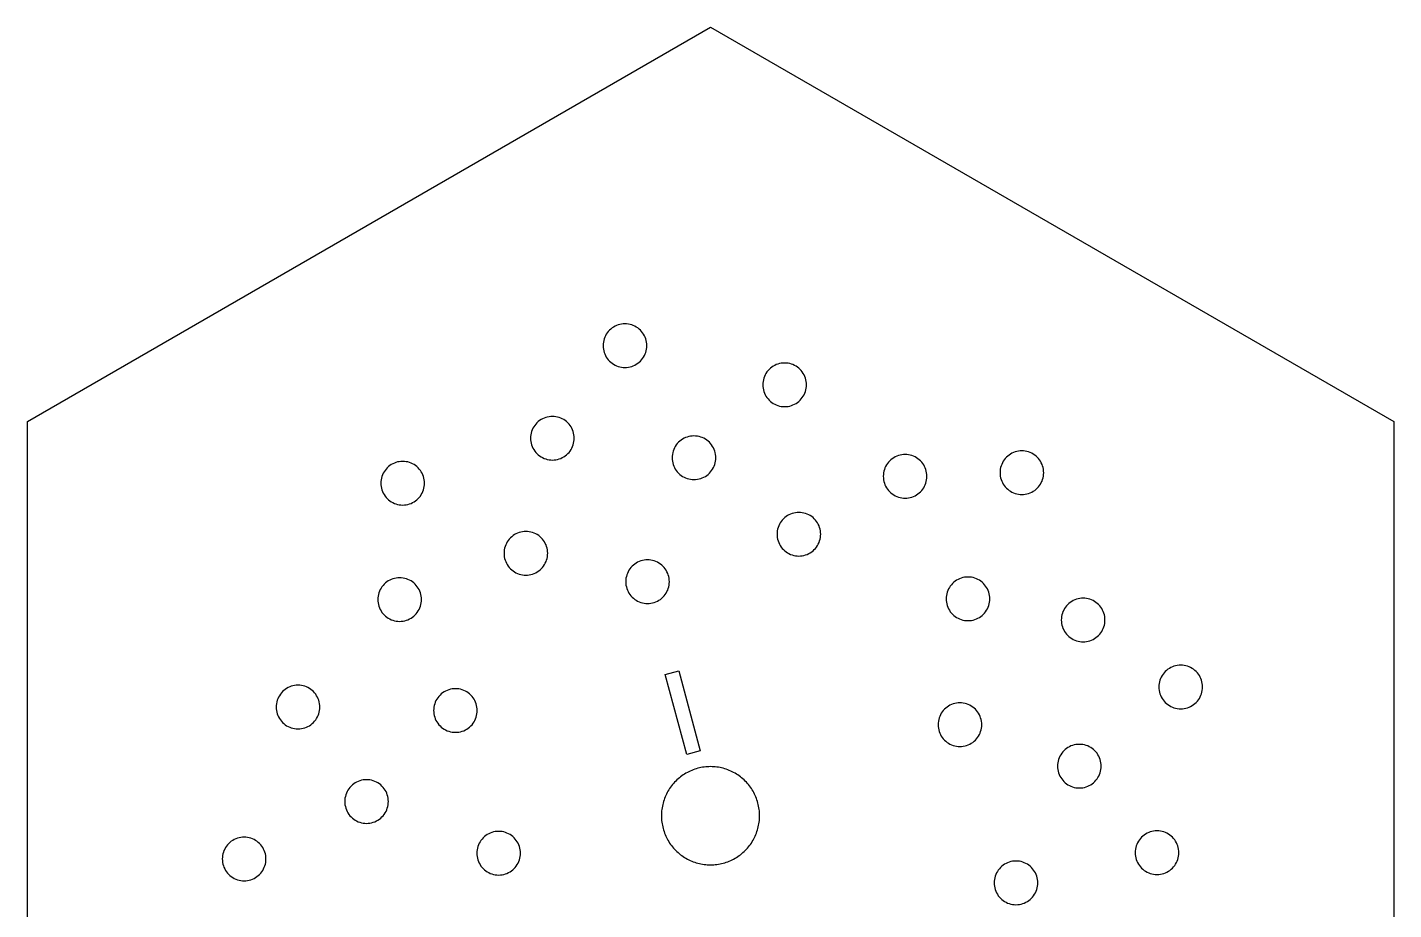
# Model space of a CAD drawing. Header units: millimetres. Extents: x 0 to 476, y 7 to 280.
# Drawn here: x 332.4 to 420.1, y 223.4 to 280 of the extents above; entities that cross this region are included whole.
import ezdxf

# ---------------------------------------------------------------- set-up
doc = ezdxf.new("R2010")
doc.units = ezdxf.units.MM
doc.layers.add('CUT', color=1, linetype='Continuous')
doc.layers.add('ENGRAVE', color=7, linetype='Continuous')

msp = doc.modelspace()

# ---------------------------------------------------------------- linework, layer by layer
at = {"layer": 'CUT'}
for points in [[(420.056, 204.1), (376.235, 178.8), (332.415, 204.1), (332.415, 254.7), (376.235, 280), (420.056, 254.7), (420.056, 204.1)], [(372.078, 259.138), (372.108, 259.244), (372.13, 259.352), (372.142, 259.461), (372.147, 259.571), (372.142, 259.68), (372.13, 259.79), (372.108, 259.897), (372.078, 260.003), (372.04, 260.106), (371.994, 260.206), (371.94, 260.302), (371.879, 260.393), (371.811, 260.48), (371.737, 260.561), (371.656, 260.635), (371.57, 260.703), (371.478, 260.764), (371.382, 260.818), (371.283, 260.864), (371.179, 260.902), (371.074, 260.932), (370.966, 260.953), (370.857, 260.966), (370.747, 260.971), (370.637, 260.966), (370.528, 260.953), (370.42, 260.932), (370.314, 260.902), (370.211, 260.864), (370.111, 260.818), (370.015, 260.764), (369.924, 260.703), (369.838, 260.635), (369.757, 260.561), (369.682, 260.48), (369.614, 260.393), (369.553, 260.302), (369.499, 260.206), (369.453, 260.106), (369.415, 260.003), (369.385, 259.897), (369.364, 259.79), (369.351, 259.68), (369.347, 259.571), (369.351, 259.461), (369.364, 259.352), (369.385, 259.244), (369.415, 259.138), (369.453, 259.035), (369.499, 258.935), (369.553, 258.839), (369.614, 258.748), (369.682, 258.661), (369.757, 258.581), (369.838, 258.506), (369.924, 258.438), (370.015, 258.377), (370.111, 258.323), (370.211, 258.277), (370.314, 258.239), (370.42, 258.209), (370.528, 258.188), (370.637, 258.175), (370.747, 258.171), (370.857, 258.175), (370.966, 258.188), (371.074, 258.209), (371.179, 258.239), (371.283, 258.277), (371.382, 258.323), (371.478, 258.377), (371.57, 258.438), (371.656, 258.506), (371.737, 258.581), (371.811, 258.661), (371.879, 258.748), (371.94, 258.839), (371.994, 258.935), (372.04, 259.035), (372.078, 259.138)], [(382.282, 256.521), (382.32, 256.624), (382.35, 256.729), (382.371, 256.837), (382.384, 256.946), (382.388, 257.056), (382.384, 257.166), (382.371, 257.275), (382.35, 257.383), (382.32, 257.489), (382.282, 257.592), (382.236, 257.692), (382.182, 257.788), (382.121, 257.879), (382.053, 257.966), (381.978, 258.046), (381.898, 258.121), (381.811, 258.189), (381.72, 258.25), (381.624, 258.304), (381.524, 258.35), (381.421, 258.388), (381.315, 258.418), (381.207, 258.439), (381.098, 258.452), (380.988, 258.456), (380.879, 258.452), (380.769, 258.439), (380.662, 258.418), (380.556, 258.388), (380.453, 258.35), (380.353, 258.304), (380.257, 258.25), (380.166, 258.189), (380.079, 258.121), (379.998, 258.046), (379.924, 257.966), (379.856, 257.879), (379.795, 257.788), (379.741, 257.692), (379.695, 257.592), (379.657, 257.489), (379.627, 257.383), (379.606, 257.275), (379.593, 257.166), (379.588, 257.056), (379.593, 256.946), (379.606, 256.837), (379.627, 256.729), (379.657, 256.624), (379.695, 256.521), (379.741, 256.421), (379.795, 256.325), (379.856, 256.233), (379.924, 256.147), (379.998, 256.066), (380.079, 255.992), (380.166, 255.924), (380.257, 255.863), (380.353, 255.809), (380.453, 255.763), (380.556, 255.725), (380.662, 255.695), (380.769, 255.674), (380.879, 255.661), (380.988, 255.656), (381.098, 255.661), (381.207, 255.674), (381.315, 255.695), (381.421, 255.725), (381.524, 255.763), (381.624, 255.809), (381.72, 255.863), (381.811, 255.924), (381.898, 255.992), (381.978, 256.066), (382.053, 256.147), (382.121, 256.233), (382.182, 256.325), (382.236, 256.421), (382.282, 256.521)], [(367.389, 253.093), (367.427, 253.196), (367.457, 253.302), (367.478, 253.41), (367.491, 253.519), (367.496, 253.629), (367.491, 253.739), (367.478, 253.848), (367.457, 253.956), (367.427, 254.061), (367.389, 254.165), (367.343, 254.264), (367.289, 254.36), (367.228, 254.452), (367.16, 254.538), (367.086, 254.619), (367.005, 254.693), (366.918, 254.761), (366.827, 254.822), (366.731, 254.876), (366.631, 254.922), (366.528, 254.96), (366.422, 254.99), (366.315, 255.012), (366.205, 255.024), (366.096, 255.029), (365.986, 255.024), (365.877, 255.012), (365.769, 254.99), (365.663, 254.96), (365.56, 254.922), (365.46, 254.876), (365.364, 254.822), (365.273, 254.761), (365.186, 254.693), (365.106, 254.619), (365.031, 254.538), (364.963, 254.452), (364.902, 254.36), (364.848, 254.264), (364.802, 254.165), (364.764, 254.061), (364.734, 253.956), (364.713, 253.848), (364.7, 253.739), (364.696, 253.629), (364.7, 253.519), (364.713, 253.41), (364.734, 253.302), (364.764, 253.196), (364.802, 253.093), (364.848, 252.993), (364.902, 252.897), (364.963, 252.806), (365.031, 252.72), (365.106, 252.639), (365.186, 252.564), (365.273, 252.496), (365.364, 252.435), (365.46, 252.381), (365.56, 252.335), (365.663, 252.297), (365.769, 252.267), (365.877, 252.246), (365.986, 252.233), (366.096, 252.229), (366.205, 252.233), (366.315, 252.246), (366.422, 252.267), (366.528, 252.297), (366.631, 252.335), (366.731, 252.381), (366.827, 252.435), (366.918, 252.496), (367.005, 252.564), (367.086, 252.639), (367.16, 252.72), (367.228, 252.806), (367.289, 252.897), (367.343, 252.993), (367.389, 253.093)], [(376.466, 251.839), (376.505, 251.943), (376.534, 252.048), (376.556, 252.156), (376.569, 252.265), (376.573, 252.375), (376.569, 252.485), (376.556, 252.594), (376.534, 252.702), (376.505, 252.808), (376.466, 252.911), (376.42, 253.011), (376.367, 253.107), (376.306, 253.198), (376.238, 253.284), (376.163, 253.365), (376.082, 253.44), (375.996, 253.508), (375.905, 253.569), (375.809, 253.623), (375.709, 253.669), (375.606, 253.707), (375.5, 253.736), (375.392, 253.758), (375.283, 253.771), (375.173, 253.775), (375.063, 253.771), (374.954, 253.758), (374.846, 253.736), (374.74, 253.707), (374.637, 253.669), (374.537, 253.623), (374.442, 253.569), (374.35, 253.508), (374.264, 253.44), (374.183, 253.365), (374.108, 253.284), (374.04, 253.198), (373.979, 253.107), (373.926, 253.011), (373.88, 252.911), (373.842, 252.808), (373.812, 252.702), (373.79, 252.594), (373.777, 252.485), (373.773, 252.375), (373.777, 252.265), (373.79, 252.156), (373.812, 252.048), (373.842, 251.943), (373.88, 251.839), (373.926, 251.74), (373.979, 251.644), (374.04, 251.552), (374.108, 251.466), (374.183, 251.385), (374.264, 251.311), (374.35, 251.243), (374.442, 251.181), (374.537, 251.128), (374.637, 251.082), (374.74, 251.044), (374.846, 251.014), (374.954, 250.992), (375.063, 250.979), (375.173, 250.975), (375.283, 250.979), (375.392, 250.992), (375.5, 251.014), (375.606, 251.044), (375.709, 251.082), (375.809, 251.128), (375.905, 251.181), (375.996, 251.243), (376.082, 251.311), (376.163, 251.385), (376.238, 251.466), (376.306, 251.552), (376.367, 251.644), (376.42, 251.74), (376.466, 251.839)], [(390.049, 250.751), (390.079, 250.856), (390.1, 250.964), (390.113, 251.073), (390.118, 251.183), (390.113, 251.293), (390.1, 251.402), (390.079, 251.51), (390.049, 251.616), (390.011, 251.719), (389.965, 251.819), (389.911, 251.915), (389.85, 252.006), (389.782, 252.092), (389.708, 252.173), (389.627, 252.248), (389.541, 252.316), (389.449, 252.377), (389.353, 252.431), (389.253, 252.477), (389.15, 252.515), (389.045, 252.544), (388.937, 252.566), (388.828, 252.579), (388.718, 252.583), (388.608, 252.579), (388.499, 252.566), (388.391, 252.544), (388.285, 252.515), (388.182, 252.477), (388.082, 252.431), (387.986, 252.377), (387.895, 252.316), (387.808, 252.248), (387.728, 252.173), (387.653, 252.092), (387.585, 252.006), (387.524, 251.915), (387.47, 251.819), (387.424, 251.719), (387.386, 251.616), (387.356, 251.51), (387.335, 251.402), (387.322, 251.293), (387.318, 251.183), (387.322, 251.073), (387.335, 250.964), (387.356, 250.856), (387.386, 250.751), (387.424, 250.647), (387.47, 250.548), (387.524, 250.452), (387.585, 250.36), (387.653, 250.274), (387.728, 250.193), (387.808, 250.119), (387.895, 250.051), (387.986, 249.989), (388.082, 249.936), (388.182, 249.89), (388.285, 249.852), (388.391, 249.822), (388.499, 249.8), (388.608, 249.787), (388.718, 249.783), (388.828, 249.787), (388.937, 249.8), (389.045, 249.822), (389.15, 249.852), (389.253, 249.89), (389.353, 249.936), (389.449, 249.989), (389.541, 250.051), (389.627, 250.119), (389.708, 250.193), (389.782, 250.274), (389.85, 250.36), (389.911, 250.452), (389.965, 250.548), (390.011, 250.647), (390.049, 250.751)], [(397.499, 250.879), (397.537, 250.982), (397.567, 251.088), (397.589, 251.195), (397.601, 251.304), (397.606, 251.414), (397.601, 251.524), (397.589, 251.633), (397.567, 251.741), (397.537, 251.847), (397.499, 251.95), (397.453, 252.05), (397.399, 252.146), (397.338, 252.237), (397.27, 252.324), (397.196, 252.404), (397.115, 252.479), (397.029, 252.547), (396.937, 252.608), (396.841, 252.662), (396.741, 252.708), (396.638, 252.746), (396.533, 252.776), (396.425, 252.797), (396.316, 252.81), (396.206, 252.814), (396.096, 252.81), (395.987, 252.797), (395.879, 252.776), (395.773, 252.746), (395.67, 252.708), (395.57, 252.662), (395.474, 252.608), (395.383, 252.547), (395.297, 252.479), (395.216, 252.404), (395.141, 252.324), (395.073, 252.237), (395.012, 252.146), (394.958, 252.05), (394.912, 251.95), (394.874, 251.847), (394.844, 251.741), (394.823, 251.633), (394.81, 251.524), (394.806, 251.414), (394.81, 251.304), (394.823, 251.195), (394.844, 251.088), (394.874, 250.982), (394.912, 250.879), (394.958, 250.779), (395.012, 250.683), (395.073, 250.591), (395.141, 250.505), (395.216, 250.424), (395.297, 250.35), (395.383, 250.282), (395.474, 250.221), (395.57, 250.167), (395.67, 250.121), (395.773, 250.083), (395.879, 250.053), (395.987, 250.032), (396.096, 250.019), (396.206, 250.014), (396.316, 250.019), (396.425, 250.032), (396.533, 250.053), (396.638, 250.083), (396.741, 250.121), (396.841, 250.167), (396.937, 250.221), (397.029, 250.282), (397.115, 250.35), (397.196, 250.424), (397.27, 250.505), (397.338, 250.591), (397.399, 250.683), (397.453, 250.779), (397.499, 250.879)], [(357.824, 250.309), (357.854, 250.414), (357.876, 250.522), (357.888, 250.631), (357.893, 250.741), (357.888, 250.851), (357.876, 250.96), (357.854, 251.068), (357.824, 251.174), (357.786, 251.277), (357.74, 251.377), (357.686, 251.473), (357.625, 251.564), (357.557, 251.65), (357.483, 251.731), (357.402, 251.806), (357.316, 251.874), (357.224, 251.935), (357.128, 251.989), (357.029, 252.035), (356.925, 252.073), (356.82, 252.103), (356.712, 252.124), (356.603, 252.137), (356.493, 252.141), (356.383, 252.137), (356.274, 252.124), (356.166, 252.103), (356.06, 252.073), (355.957, 252.035), (355.857, 251.989), (355.761, 251.935), (355.67, 251.874), (355.584, 251.806), (355.503, 251.731), (355.428, 251.65), (355.36, 251.564), (355.299, 251.473), (355.245, 251.377), (355.199, 251.277), (355.161, 251.174), (355.131, 251.068), (355.11, 250.96), (355.097, 250.851), (355.093, 250.741), (355.097, 250.631), (355.11, 250.522), (355.131, 250.414), (355.161, 250.309), (355.199, 250.205), (355.245, 250.106), (355.299, 250.01), (355.36, 249.918), (355.428, 249.832), (355.503, 249.751), (355.584, 249.677), (355.67, 249.609), (355.761, 249.548), (355.857, 249.494), (355.957, 249.448), (356.06, 249.41), (356.166, 249.38), (356.274, 249.358), (356.383, 249.346), (356.493, 249.341), (356.603, 249.346), (356.712, 249.358), (356.82, 249.38), (356.925, 249.41), (357.029, 249.448), (357.128, 249.494), (357.224, 249.548), (357.316, 249.609), (357.402, 249.677), (357.483, 249.751), (357.557, 249.832), (357.625, 249.918), (357.686, 250.01), (357.74, 250.106), (357.786, 250.205), (357.824, 250.309)], [(383.234, 247.034), (383.264, 247.14), (383.285, 247.248), (383.298, 247.357), (383.302, 247.467), (383.298, 247.577), (383.285, 247.686), (383.264, 247.794), (383.234, 247.9), (383.196, 248.003), (383.15, 248.103), (383.096, 248.198), (383.035, 248.29), (382.967, 248.376), (382.892, 248.457), (382.812, 248.532), (382.725, 248.6), (382.634, 248.661), (382.538, 248.714), (382.438, 248.76), (382.335, 248.798), (382.229, 248.828), (382.121, 248.85), (382.012, 248.863), (381.902, 248.867), (381.792, 248.863), (381.683, 248.85), (381.576, 248.828), (381.47, 248.798), (381.367, 248.76), (381.267, 248.714), (381.171, 248.661), (381.079, 248.6), (380.993, 248.532), (380.912, 248.457), (380.838, 248.376), (380.77, 248.29), (380.709, 248.198), (380.655, 248.103), (380.609, 248.003), (380.571, 247.9), (380.541, 247.794), (380.52, 247.686), (380.507, 247.577), (380.502, 247.467), (380.507, 247.357), (380.52, 247.248), (380.541, 247.14), (380.571, 247.034), (380.609, 246.931), (380.655, 246.831), (380.709, 246.735), (380.77, 246.644), (380.838, 246.558), (380.912, 246.477), (380.993, 246.402), (381.079, 246.334), (381.171, 246.273), (381.267, 246.22), (381.367, 246.174), (381.47, 246.135), (381.576, 246.106), (381.683, 246.084), (381.792, 246.071), (381.902, 246.067), (382.012, 246.071), (382.121, 246.084), (382.229, 246.106), (382.335, 246.135), (382.438, 246.174), (382.538, 246.22), (382.634, 246.273), (382.725, 246.334), (382.812, 246.402), (382.892, 246.477), (382.967, 246.558), (383.035, 246.644), (383.096, 246.735), (383.15, 246.831), (383.196, 246.931), (383.234, 247.034)], [(365.724, 245.813), (365.753, 245.919), (365.775, 246.027), (365.788, 246.136), (365.792, 246.246), (365.788, 246.356), (365.775, 246.465), (365.753, 246.573), (365.724, 246.679), (365.686, 246.782), (365.64, 246.882), (365.586, 246.977), (365.525, 247.069), (365.457, 247.155), (365.382, 247.236), (365.301, 247.31), (365.215, 247.379), (365.124, 247.44), (365.028, 247.493), (364.928, 247.539), (364.825, 247.577), (364.719, 247.607), (364.611, 247.629), (364.502, 247.642), (364.392, 247.646), (364.282, 247.642), (364.173, 247.629), (364.065, 247.607), (363.959, 247.577), (363.856, 247.539), (363.757, 247.493), (363.661, 247.44), (363.569, 247.379), (363.483, 247.31), (363.402, 247.236), (363.328, 247.155), (363.259, 247.069), (363.198, 246.977), (363.145, 246.882), (363.099, 246.782), (363.061, 246.679), (363.031, 246.573), (363.009, 246.465), (362.996, 246.356), (362.992, 246.246), (362.996, 246.136), (363.009, 246.027), (363.031, 245.919), (363.061, 245.813), (363.099, 245.71), (363.145, 245.61), (363.198, 245.514), (363.259, 245.423), (363.328, 245.337), (363.402, 245.256), (363.483, 245.181), (363.569, 245.113), (363.661, 245.052), (363.757, 244.999), (363.856, 244.952), (363.959, 244.914), (364.065, 244.885), (364.173, 244.863), (364.282, 244.85), (364.392, 244.846), (364.502, 244.85), (364.611, 244.863), (364.719, 244.885), (364.825, 244.914), (364.928, 244.952), (365.028, 244.999), (365.124, 245.052), (365.215, 245.113), (365.301, 245.181), (365.382, 245.256), (365.457, 245.337), (365.525, 245.423), (365.586, 245.514), (365.64, 245.61), (365.686, 245.71), (365.724, 245.813)], [(373.529, 243.987), (373.559, 244.093), (373.581, 244.201), (373.594, 244.31), (373.598, 244.42), (373.594, 244.53), (373.581, 244.639), (373.559, 244.747), (373.529, 244.852), (373.491, 244.956), (373.445, 245.055), (373.392, 245.151), (373.33, 245.243), (373.262, 245.329), (373.188, 245.41), (373.107, 245.484), (373.021, 245.552), (372.929, 245.613), (372.833, 245.667), (372.734, 245.713), (372.63, 245.751), (372.525, 245.781), (372.417, 245.803), (372.308, 245.815), (372.198, 245.82), (372.088, 245.815), (371.979, 245.803), (371.871, 245.781), (371.765, 245.751), (371.662, 245.713), (371.562, 245.667), (371.466, 245.613), (371.375, 245.552), (371.289, 245.484), (371.208, 245.41), (371.133, 245.329), (371.065, 245.243), (371.004, 245.151), (370.95, 245.055), (370.904, 244.956), (370.866, 244.852), (370.837, 244.747), (370.815, 244.639), (370.802, 244.53), (370.798, 244.42), (370.802, 244.31), (370.815, 244.201), (370.837, 244.093), (370.866, 243.987), (370.904, 243.884), (370.95, 243.784), (371.004, 243.688), (371.065, 243.597), (371.133, 243.511), (371.208, 243.43), (371.289, 243.355), (371.375, 243.287), (371.466, 243.226), (371.562, 243.172), (371.662, 243.126), (371.765, 243.088), (371.871, 243.058), (371.979, 243.037), (372.088, 243.024), (372.198, 243.02), (372.308, 243.024), (372.417, 243.037), (372.525, 243.058), (372.63, 243.088), (372.734, 243.126), (372.833, 243.172), (372.929, 243.226), (373.021, 243.287), (373.107, 243.355), (373.188, 243.43), (373.262, 243.511), (373.33, 243.597), (373.392, 243.688), (373.445, 243.784), (373.491, 243.884), (373.529, 243.987)], [(357.588, 242.739), (357.626, 242.842), (357.656, 242.947), (357.677, 243.055), (357.69, 243.164), (357.695, 243.274), (357.69, 243.384), (357.677, 243.493), (357.656, 243.601), (357.626, 243.707), (357.588, 243.81), (357.542, 243.91), (357.488, 244.006), (357.427, 244.097), (357.359, 244.184), (357.285, 244.264), (357.204, 244.339), (357.118, 244.407), (357.026, 244.468), (356.93, 244.522), (356.83, 244.568), (356.727, 244.606), (356.621, 244.636), (356.514, 244.657), (356.404, 244.67), (356.295, 244.674), (356.185, 244.67), (356.076, 244.657), (355.968, 244.636), (355.862, 244.606), (355.759, 244.568), (355.659, 244.522), (355.563, 244.468), (355.472, 244.407), (355.385, 244.339), (355.305, 244.264), (355.23, 244.184), (355.162, 244.097), (355.101, 244.006), (355.047, 243.91), (355.001, 243.81), (354.963, 243.707), (354.933, 243.601), (354.912, 243.493), (354.899, 243.384), (354.895, 243.274), (354.899, 243.164), (354.912, 243.055), (354.933, 242.947), (354.963, 242.842), (355.001, 242.739), (355.047, 242.639), (355.101, 242.543), (355.162, 242.451), (355.23, 242.365), (355.305, 242.284), (355.385, 242.21), (355.472, 242.142), (355.563, 242.081), (355.659, 242.027), (355.759, 241.981), (355.862, 241.943), (355.968, 241.913), (356.076, 241.892), (356.185, 241.879), (356.295, 241.874), (356.404, 241.879), (356.514, 241.892), (356.621, 241.913), (356.727, 241.943), (356.83, 241.981), (356.93, 242.027), (357.026, 242.081), (357.118, 242.142), (357.204, 242.21), (357.285, 242.284), (357.359, 242.365), (357.427, 242.451), (357.488, 242.543), (357.542, 242.639), (357.588, 242.739)], [(394.083, 242.887), (394.113, 242.993), (394.135, 243.101), (394.148, 243.21), (394.152, 243.32), (394.148, 243.43), (394.135, 243.539), (394.113, 243.647), (394.083, 243.753), (394.045, 243.856), (393.999, 243.956), (393.946, 244.052), (393.884, 244.143), (393.816, 244.229), (393.742, 244.31), (393.661, 244.385), (393.575, 244.453), (393.483, 244.514), (393.387, 244.567), (393.288, 244.613), (393.184, 244.652), (393.079, 244.681), (392.971, 244.703), (392.862, 244.716), (392.752, 244.72), (392.642, 244.716), (392.533, 244.703), (392.425, 244.681), (392.319, 244.652), (392.216, 244.613), (392.116, 244.567), (392.02, 244.514), (391.929, 244.453), (391.843, 244.385), (391.762, 244.31), (391.687, 244.229), (391.619, 244.143), (391.558, 244.052), (391.504, 243.956), (391.458, 243.856), (391.42, 243.753), (391.391, 243.647), (391.369, 243.539), (391.356, 243.43), (391.352, 243.32), (391.356, 243.21), (391.369, 243.101), (391.391, 242.993), (391.42, 242.887), (391.458, 242.784), (391.504, 242.684), (391.558, 242.589), (391.619, 242.497), (391.687, 242.411), (391.762, 242.33), (391.843, 242.255), (391.929, 242.187), (392.02, 242.126), (392.116, 242.073), (392.216, 242.027), (392.319, 241.989), (392.425, 241.959), (392.533, 241.937), (392.642, 241.924), (392.752, 241.92), (392.862, 241.924), (392.971, 241.937), (393.079, 241.959), (393.184, 241.989), (393.288, 242.027), (393.387, 242.073), (393.483, 242.126), (393.575, 242.187), (393.661, 242.255), (393.742, 242.33), (393.816, 242.411), (393.884, 242.497), (393.946, 242.589), (393.999, 242.684), (394.045, 242.784), (394.083, 242.887)], [(401.431, 241.426), (401.469, 241.53), (401.499, 241.635), (401.52, 241.743), (401.533, 241.852), (401.537, 241.962), (401.533, 242.072), (401.52, 242.181), (401.499, 242.289), (401.469, 242.395), (401.431, 242.498), (401.385, 242.598), (401.331, 242.694), (401.27, 242.785), (401.202, 242.871), (401.127, 242.952), (401.047, 243.027), (400.96, 243.095), (400.869, 243.156), (400.773, 243.21), (400.673, 243.256), (400.57, 243.294), (400.464, 243.324), (400.356, 243.345), (400.247, 243.358), (400.137, 243.362), (400.028, 243.358), (399.918, 243.345), (399.811, 243.324), (399.705, 243.294), (399.602, 243.256), (399.502, 243.21), (399.406, 243.156), (399.315, 243.095), (399.228, 243.027), (399.148, 242.952), (399.073, 242.871), (399.005, 242.785), (398.944, 242.694), (398.89, 242.598), (398.844, 242.498), (398.806, 242.395), (398.776, 242.289), (398.755, 242.181), (398.742, 242.072), (398.737, 241.962), (398.742, 241.852), (398.755, 241.743), (398.776, 241.635), (398.806, 241.53), (398.844, 241.426), (398.89, 241.327), (398.944, 241.231), (399.005, 241.139), (399.073, 241.053), (399.148, 240.972), (399.228, 240.898), (399.315, 240.83), (399.406, 240.769), (399.502, 240.715), (399.602, 240.669), (399.705, 240.631), (399.811, 240.601), (399.918, 240.579), (400.028, 240.567), (400.137, 240.562), (400.247, 240.567), (400.356, 240.579), (400.464, 240.601), (400.57, 240.631), (400.673, 240.669), (400.773, 240.715), (400.869, 240.769), (400.96, 240.83), (401.047, 240.898), (401.127, 240.972), (401.202, 241.053), (401.27, 241.139), (401.331, 241.231), (401.385, 241.327), (401.431, 241.426)], [(407.692, 237.131), (407.73, 237.234), (407.759, 237.34), (407.781, 237.447), (407.794, 237.556), (407.798, 237.666), (407.794, 237.776), (407.781, 237.885), (407.759, 237.993), (407.73, 238.099), (407.692, 238.202), (407.646, 238.302), (407.592, 238.398), (407.531, 238.489), (407.463, 238.576), (407.388, 238.656), (407.307, 238.731), (407.221, 238.799), (407.13, 238.86), (407.034, 238.914), (406.934, 238.96), (406.831, 238.998), (406.725, 239.028), (406.617, 239.049), (406.508, 239.062), (406.398, 239.066), (406.288, 239.062), (406.179, 239.049), (406.071, 239.028), (405.965, 238.998), (405.862, 238.96), (405.763, 238.914), (405.667, 238.86), (405.575, 238.799), (405.489, 238.731), (405.408, 238.656), (405.334, 238.576), (405.265, 238.489), (405.204, 238.398), (405.151, 238.302), (405.105, 238.202), (405.067, 238.099), (405.037, 237.993), (405.015, 237.885), (405.002, 237.776), (404.998, 237.666), (405.002, 237.556), (405.015, 237.447), (405.037, 237.34), (405.067, 237.234), (405.105, 237.131), (405.151, 237.031), (405.204, 236.935), (405.265, 236.843), (405.334, 236.757), (405.408, 236.676), (405.489, 236.602), (405.575, 236.534), (405.667, 236.473), (405.763, 236.419), (405.862, 236.373), (405.965, 236.335), (406.071, 236.305), (406.179, 236.284), (406.288, 236.271), (406.398, 236.266), (406.508, 236.271), (406.617, 236.284), (406.725, 236.305), (406.831, 236.335), (406.934, 236.373), (407.034, 236.419), (407.13, 236.473), (407.221, 236.534), (407.307, 236.602), (407.388, 236.676), (407.463, 236.757), (407.531, 236.843), (407.592, 236.935), (407.646, 237.031), (407.692, 237.131)], [(351.071, 235.838), (351.109, 235.941), (351.139, 236.047), (351.161, 236.155), (351.174, 236.264), (351.178, 236.374), (351.174, 236.484), (351.161, 236.593), (351.139, 236.701), (351.109, 236.807), (351.071, 236.91), (351.025, 237.01), (350.972, 237.106), (350.911, 237.197), (350.843, 237.283), (350.768, 237.364), (350.687, 237.439), (350.601, 237.507), (350.51, 237.568), (350.414, 237.622), (350.314, 237.668), (350.211, 237.706), (350.105, 237.735), (349.997, 237.757), (349.888, 237.77), (349.778, 237.774), (349.668, 237.77), (349.559, 237.757), (349.451, 237.735), (349.345, 237.706), (349.242, 237.668), (349.142, 237.622), (349.047, 237.568), (348.955, 237.507), (348.869, 237.439), (348.788, 237.364), (348.713, 237.283), (348.645, 237.197), (348.584, 237.106), (348.531, 237.01), (348.485, 236.91), (348.447, 236.807), (348.417, 236.701), (348.395, 236.593), (348.382, 236.484), (348.378, 236.374), (348.382, 236.264), (348.395, 236.155), (348.417, 236.047), (348.447, 235.941), (348.485, 235.838), (348.531, 235.739), (348.584, 235.643), (348.645, 235.551), (348.713, 235.465), (348.788, 235.384), (348.869, 235.31), (348.955, 235.241), (349.047, 235.18), (349.142, 235.127), (349.242, 235.081), (349.345, 235.043), (349.451, 235.013), (349.559, 234.991), (349.668, 234.978), (349.778, 234.974), (349.888, 234.978), (349.997, 234.991), (350.105, 235.013), (350.211, 235.043), (350.314, 235.081), (350.414, 235.127), (350.51, 235.18), (350.601, 235.241), (350.687, 235.31), (350.768, 235.384), (350.843, 235.465), (350.911, 235.551), (350.972, 235.643), (351.025, 235.739), (351.071, 235.838)], [(361.206, 235.721), (361.236, 235.827), (361.257, 235.935), (361.27, 236.044), (361.275, 236.154), (361.27, 236.263), (361.257, 236.373), (361.236, 236.48), (361.206, 236.586), (361.168, 236.689), (361.122, 236.789), (361.068, 236.885), (361.007, 236.976), (360.939, 237.063), (360.864, 237.143), (360.784, 237.218), (360.697, 237.286), (360.606, 237.347), (360.51, 237.401), (360.41, 237.447), (360.307, 237.485), (360.201, 237.515), (360.094, 237.536), (359.984, 237.549), (359.875, 237.554), (359.765, 237.549), (359.656, 237.536), (359.548, 237.515), (359.442, 237.485), (359.339, 237.447), (359.239, 237.401), (359.143, 237.347), (359.052, 237.286), (358.965, 237.218), (358.885, 237.143), (358.81, 237.063), (358.742, 236.976), (358.681, 236.885), (358.627, 236.789), (358.581, 236.689), (358.543, 236.586), (358.513, 236.48), (358.492, 236.373), (358.479, 236.263), (358.475, 236.154), (358.479, 236.044), (358.492, 235.935), (358.513, 235.827), (358.543, 235.721), (358.581, 235.618), (358.627, 235.518), (358.681, 235.422), (358.742, 235.331), (358.81, 235.244), (358.885, 235.164), (358.965, 235.089), (359.052, 235.021), (359.143, 234.96), (359.239, 234.906), (359.339, 234.86), (359.442, 234.822), (359.548, 234.792), (359.656, 234.771), (359.765, 234.758), (359.875, 234.754), (359.984, 234.758), (360.094, 234.771), (360.201, 234.792), (360.307, 234.822), (360.41, 234.86), (360.51, 234.906), (360.606, 234.96), (360.697, 235.021), (360.784, 235.089), (360.864, 235.164), (360.939, 235.244), (361.007, 235.331), (361.068, 235.422), (361.122, 235.518), (361.168, 235.618), (361.206, 235.721)], [(393.564, 234.81), (393.594, 234.915), (393.616, 235.023), (393.629, 235.132), (393.633, 235.242), (393.629, 235.352), (393.616, 235.461), (393.594, 235.569), (393.564, 235.675), (393.526, 235.778), (393.48, 235.878), (393.427, 235.974), (393.366, 236.065), (393.297, 236.151), (393.223, 236.232), (393.142, 236.307), (393.056, 236.375), (392.964, 236.436), (392.868, 236.49), (392.769, 236.536), (392.666, 236.574), (392.56, 236.604), (392.452, 236.625), (392.343, 236.638), (392.233, 236.642), (392.123, 236.638), (392.014, 236.625), (391.906, 236.604), (391.8, 236.574), (391.697, 236.536), (391.597, 236.49), (391.501, 236.436), (391.41, 236.375), (391.324, 236.307), (391.243, 236.232), (391.168, 236.151), (391.1, 236.065), (391.039, 235.974), (390.985, 235.878), (390.939, 235.778), (390.901, 235.675), (390.872, 235.569), (390.85, 235.461), (390.837, 235.352), (390.833, 235.242), (390.837, 235.132), (390.85, 235.023), (390.872, 234.915), (390.901, 234.81), (390.939, 234.706), (390.985, 234.607), (391.039, 234.511), (391.1, 234.419), (391.168, 234.333), (391.243, 234.252), (391.324, 234.178), (391.41, 234.11), (391.501, 234.049), (391.597, 233.995), (391.697, 233.949), (391.8, 233.911), (391.906, 233.881), (392.014, 233.859), (392.123, 233.847), (392.233, 233.842), (392.343, 233.847), (392.452, 233.859), (392.56, 233.881), (392.666, 233.911), (392.769, 233.949), (392.868, 233.995), (392.964, 234.049), (393.056, 234.11), (393.142, 234.178), (393.223, 234.252), (393.297, 234.333), (393.366, 234.419), (393.427, 234.511), (393.48, 234.607), (393.526, 234.706), (393.564, 234.81)], [(401.226, 232.151), (401.256, 232.256), (401.277, 232.364), (401.29, 232.473), (401.294, 232.583), (401.29, 232.693), (401.277, 232.802), (401.256, 232.91), (401.226, 233.016), (401.188, 233.119), (401.142, 233.219), (401.088, 233.315), (401.027, 233.406), (400.959, 233.492), (400.884, 233.573), (400.804, 233.648), (400.717, 233.716), (400.626, 233.777), (400.53, 233.831), (400.43, 233.877), (400.327, 233.915), (400.221, 233.945), (400.113, 233.966), (400.004, 233.979), (399.894, 233.983), (399.784, 233.979), (399.675, 233.966), (399.567, 233.945), (399.462, 233.915), (399.359, 233.877), (399.259, 233.831), (399.163, 233.777), (399.071, 233.716), (398.985, 233.648), (398.904, 233.573), (398.83, 233.492), (398.762, 233.406), (398.701, 233.315), (398.647, 233.219), (398.601, 233.119), (398.563, 233.016), (398.533, 232.91), (398.512, 232.802), (398.499, 232.693), (398.494, 232.583), (398.499, 232.473), (398.512, 232.364), (398.533, 232.256), (398.563, 232.151), (398.601, 232.048), (398.647, 231.948), (398.701, 231.852), (398.762, 231.76), (398.83, 231.674), (398.904, 231.593), (398.985, 231.519), (399.071, 231.451), (399.163, 231.39), (399.259, 231.336), (399.359, 231.29), (399.462, 231.252), (399.567, 231.222), (399.675, 231.201), (399.784, 231.188), (399.894, 231.183), (400.004, 231.188), (400.113, 231.201), (400.221, 231.222), (400.327, 231.252), (400.43, 231.29), (400.53, 231.336), (400.626, 231.39), (400.717, 231.451), (400.804, 231.519), (400.884, 231.593), (400.959, 231.674), (401.027, 231.76), (401.088, 231.852), (401.142, 231.948), (401.188, 232.048), (401.226, 232.151)], [(379.379, 229.606), (379.37, 229.709), (379.358, 229.811), (379.343, 229.913), (379.325, 230.015), (379.303, 230.115), (379.278, 230.215), (379.25, 230.314), (379.218, 230.413), (379.184, 230.51), (379.146, 230.605), (379.105, 230.7), (379.061, 230.793), (379.013, 230.885), (378.963, 230.975), (378.91, 231.063), (378.855, 231.15), (378.796, 231.235), (378.735, 231.318), (378.67, 231.398), (378.604, 231.477), (378.535, 231.553), (378.463, 231.627), (378.389, 231.699), (378.312, 231.768), (378.234, 231.835), (378.153, 231.899), (378.07, 231.96), (377.985, 232.019), (377.899, 232.075), (377.81, 232.128), (377.72, 232.178), (377.629, 232.225), (377.535, 232.269), (377.441, 232.31), (377.345, 232.348), (377.248, 232.383), (377.15, 232.414), (377.051, 232.443), (376.951, 232.468), (376.85, 232.489), (376.749, 232.508), (376.647, 232.523), (376.544, 232.535), (376.441, 232.543), (376.339, 232.548), (376.235, 232.55), (376.132, 232.548), (376.029, 232.543), (375.927, 232.535), (375.824, 232.523), (375.722, 232.508), (375.621, 232.489), (375.52, 232.468), (375.42, 232.443), (375.321, 232.414), (375.223, 232.383), (375.126, 232.348), (375.03, 232.31), (374.935, 232.269), (374.842, 232.225), (374.751, 232.178), (374.66, 232.128), (374.572, 232.075), (374.485, 232.019), (374.401, 231.96), (374.318, 231.899), (374.237, 231.835), (374.159, 231.768), (374.082, 231.699), (374.008, 231.627), (373.936, 231.553), (373.867, 231.477), (373.8, 231.398), (373.736, 231.318), (373.675, 231.235), (373.616, 231.15), (373.56, 231.063), (373.507, 230.975), (373.457, 230.885), (373.41, 230.793), (373.366, 230.7), (373.325, 230.605), (373.287, 230.51), (373.253, 230.413), (373.221, 230.314), (373.193, 230.215), (373.168, 230.115), (373.146, 230.015), (373.128, 229.913), (373.112, 229.811), (373.101, 229.709), (373.092, 229.606), (373.087, 229.503), (373.085, 229.4), (373.087, 229.297), (373.092, 229.194), (373.101, 229.091), (373.112, 228.989), (373.128, 228.887), (373.146, 228.785), (373.168, 228.685), (373.193, 228.585), (373.221, 228.486), (373.253, 228.387), (373.287, 228.29), (373.325, 228.195), (373.366, 228.1), (373.41, 228.007), (373.457, 227.915), (373.507, 227.825), (373.56, 227.737), (373.616, 227.65), (373.675, 227.565), (373.736, 227.482), (373.8, 227.402), (373.867, 227.323), (373.936, 227.247), (374.008, 227.173), (374.082, 227.101), (374.159, 227.032), (374.237, 226.965), (374.318, 226.901), (374.401, 226.84), (374.485, 226.781), (374.572, 226.725), (374.66, 226.672), (374.751, 226.622), (374.842, 226.575), (374.935, 226.531), (375.03, 226.49), (375.126, 226.452), (375.223, 226.417), (375.321, 226.386), (375.42, 226.357), (375.52, 226.332), (375.621, 226.311), (375.722, 226.292), (375.824, 226.277), (375.927, 226.265), (376.029, 226.257), (376.132, 226.252), (376.235, 226.25), (376.339, 226.252), (376.441, 226.257), (376.544, 226.265), (376.647, 226.277), (376.749, 226.292), (376.85, 226.311), (376.951, 226.332), (377.051, 226.357), (377.15, 226.386), (377.248, 226.417), (377.345, 226.452), (377.441, 226.49), (377.535, 226.531), (377.629, 226.575), (377.72, 226.622), (377.81, 226.672), (377.899, 226.725), (377.985, 226.781), (378.07, 226.84), (378.153, 226.901), (378.234, 226.965), (378.312, 227.032), (378.389, 227.101), (378.463, 227.173), (378.535, 227.247), (378.604, 227.323), (378.67, 227.402), (378.735, 227.482), (378.796, 227.565), (378.855, 227.65), (378.91, 227.737), (378.963, 227.825), (379.013, 227.915), (379.061, 228.007), (379.105, 228.1), (379.146, 228.195), (379.184, 228.29), (379.218, 228.387), (379.25, 228.486), (379.278, 228.585), (379.303, 228.685), (379.325, 228.785), (379.343, 228.887), (379.358, 228.989), (379.37, 229.091), (379.379, 229.194), (379.384, 229.297), (379.385, 229.4), (379.384, 229.503), (379.379, 229.606)], [(355.506, 229.88), (355.536, 229.985), (355.557, 230.093), (355.57, 230.202), (355.574, 230.312), (355.57, 230.422), (355.557, 230.531), (355.536, 230.639), (355.506, 230.745), (355.468, 230.848), (355.422, 230.948), (355.368, 231.044), (355.307, 231.135), (355.239, 231.222), (355.164, 231.302), (355.083, 231.377), (354.997, 231.445), (354.906, 231.506), (354.81, 231.56), (354.71, 231.606), (354.607, 231.644), (354.501, 231.674), (354.393, 231.695), (354.284, 231.708), (354.174, 231.712), (354.064, 231.708), (353.955, 231.695), (353.847, 231.674), (353.742, 231.644), (353.638, 231.606), (353.539, 231.56), (353.443, 231.506), (353.351, 231.445), (353.265, 231.377), (353.184, 231.302), (353.11, 231.222), (353.042, 231.135), (352.98, 231.044), (352.927, 230.948), (352.881, 230.848), (352.843, 230.745), (352.813, 230.639), (352.791, 230.531), (352.779, 230.422), (352.774, 230.312), (352.779, 230.202), (352.791, 230.093), (352.813, 229.985), (352.843, 229.88), (352.881, 229.777), (352.927, 229.677), (352.98, 229.581), (353.042, 229.489), (353.11, 229.403), (353.184, 229.322), (353.265, 229.248), (353.351, 229.18), (353.443, 229.119), (353.539, 229.065), (353.638, 229.019), (353.742, 228.981), (353.847, 228.951), (353.955, 228.93), (354.064, 228.917), (354.174, 228.912), (354.284, 228.917), (354.393, 228.93), (354.501, 228.951), (354.607, 228.981), (354.71, 229.019), (354.81, 229.065), (354.906, 229.119), (354.997, 229.18), (355.083, 229.248), (355.164, 229.322), (355.239, 229.403), (355.307, 229.489), (355.368, 229.581), (355.422, 229.677), (355.468, 229.777), (355.506, 229.88)], [(347.616, 226.092), (347.654, 226.195), (347.684, 226.301), (347.705, 226.409), (347.718, 226.518), (347.722, 226.628), (347.718, 226.738), (347.705, 226.847), (347.684, 226.954), (347.654, 227.06), (347.616, 227.163), (347.57, 227.263), (347.516, 227.359), (347.455, 227.451), (347.387, 227.537), (347.312, 227.618), (347.232, 227.692), (347.145, 227.76), (347.054, 227.821), (346.958, 227.875), (346.858, 227.921), (346.755, 227.959), (346.649, 227.989), (346.541, 228.01), (346.432, 228.023), (346.322, 228.028), (346.213, 228.023), (346.103, 228.01), (345.996, 227.989), (345.89, 227.959), (345.787, 227.921), (345.687, 227.875), (345.591, 227.821), (345.5, 227.76), (345.413, 227.692), (345.332, 227.618), (345.258, 227.537), (345.19, 227.451), (345.129, 227.359), (345.075, 227.263), (345.029, 227.163), (344.991, 227.06), (344.961, 226.954), (344.94, 226.847), (344.927, 226.738), (344.922, 226.628), (344.927, 226.518), (344.94, 226.409), (344.961, 226.301), (344.991, 226.195), (345.029, 226.092), (345.075, 225.992), (345.129, 225.896), (345.19, 225.805), (345.258, 225.718), (345.332, 225.638), (345.413, 225.563), (345.5, 225.495), (345.591, 225.434), (345.687, 225.38), (345.787, 225.334), (345.89, 225.296), (345.996, 225.266), (346.103, 225.245), (346.213, 225.232), (346.322, 225.228), (346.432, 225.232), (346.541, 225.245), (346.649, 225.266), (346.755, 225.296), (346.858, 225.334), (346.958, 225.38), (347.054, 225.434), (347.145, 225.495), (347.232, 225.563), (347.312, 225.638), (347.387, 225.718), (347.455, 225.805), (347.516, 225.896), (347.57, 225.992), (347.616, 226.092)], [(363.978, 226.564), (364.008, 226.669), (364.029, 226.777), (364.042, 226.886), (364.046, 226.996), (364.042, 227.106), (364.029, 227.215), (364.008, 227.323), (363.978, 227.429), (363.94, 227.532), (363.894, 227.632), (363.84, 227.728), (363.779, 227.819), (363.711, 227.906), (363.636, 227.986), (363.556, 228.061), (363.469, 228.129), (363.378, 228.19), (363.282, 228.244), (363.182, 228.29), (363.079, 228.328), (362.973, 228.358), (362.865, 228.379), (362.756, 228.392), (362.646, 228.396), (362.537, 228.392), (362.427, 228.379), (362.32, 228.358), (362.214, 228.328), (362.111, 228.29), (362.011, 228.244), (361.915, 228.19), (361.824, 228.129), (361.737, 228.061), (361.656, 227.986), (361.582, 227.906), (361.514, 227.819), (361.453, 227.728), (361.399, 227.632), (361.353, 227.532), (361.315, 227.429), (361.285, 227.323), (361.264, 227.215), (361.251, 227.106), (361.246, 226.996), (361.251, 226.886), (361.264, 226.777), (361.285, 226.669), (361.315, 226.564), (361.353, 226.461), (361.399, 226.361), (361.453, 226.265), (361.514, 226.173), (361.582, 226.087), (361.656, 226.006), (361.737, 225.932), (361.824, 225.864), (361.915, 225.803), (362.011, 225.749), (362.111, 225.703), (362.214, 225.665), (362.32, 225.635), (362.427, 225.614), (362.537, 225.601), (362.646, 225.596), (362.756, 225.601), (362.865, 225.614), (362.973, 225.635), (363.079, 225.665), (363.182, 225.703), (363.282, 225.749), (363.378, 225.803), (363.469, 225.864), (363.556, 225.932), (363.636, 226.006), (363.711, 226.087), (363.779, 226.173), (363.84, 226.265), (363.894, 226.361), (363.94, 226.461), (363.978, 226.564)], [(406.21, 226.594), (406.239, 226.7), (406.261, 226.808), (406.274, 226.917), (406.278, 227.027), (406.274, 227.137), (406.261, 227.246), (406.239, 227.354), (406.21, 227.46), (406.171, 227.563), (406.125, 227.663), (406.072, 227.759), (406.011, 227.85), (405.943, 227.936), (405.868, 228.017), (405.787, 228.092), (405.701, 228.16), (405.61, 228.221), (405.514, 228.274), (405.414, 228.32), (405.311, 228.358), (405.205, 228.388), (405.097, 228.41), (404.988, 228.423), (404.878, 228.427), (404.768, 228.423), (404.659, 228.41), (404.551, 228.388), (404.445, 228.358), (404.342, 228.32), (404.242, 228.274), (404.147, 228.221), (404.055, 228.16), (403.969, 228.092), (403.888, 228.017), (403.813, 227.936), (403.745, 227.85), (403.684, 227.759), (403.631, 227.663), (403.585, 227.563), (403.547, 227.46), (403.517, 227.354), (403.495, 227.246), (403.482, 227.137), (403.478, 227.027), (403.482, 226.917), (403.495, 226.808), (403.517, 226.7), (403.547, 226.594), (403.585, 226.491), (403.631, 226.391), (403.684, 226.296), (403.745, 226.204), (403.813, 226.118), (403.888, 226.037), (403.969, 225.962), (404.055, 225.894), (404.147, 225.833), (404.242, 225.78), (404.342, 225.734), (404.445, 225.696), (404.551, 225.666), (404.659, 225.644), (404.768, 225.631), (404.878, 225.627), (404.988, 225.631), (405.097, 225.644), (405.205, 225.666), (405.311, 225.696), (405.414, 225.734), (405.514, 225.78), (405.61, 225.833), (405.701, 225.894), (405.787, 225.962), (405.868, 226.037), (405.943, 226.118), (406.011, 226.204), (406.072, 226.296), (406.125, 226.391), (406.171, 226.491), (406.21, 226.594)], [(397.123, 224.557), (397.161, 224.66), (397.19, 224.766), (397.212, 224.873), (397.225, 224.983), (397.229, 225.092), (397.225, 225.202), (397.212, 225.311), (397.19, 225.419), (397.161, 225.525), (397.123, 225.628), (397.077, 225.728), (397.023, 225.824), (396.962, 225.915), (396.894, 226.002), (396.819, 226.082), (396.738, 226.157), (396.652, 226.225), (396.561, 226.286), (396.465, 226.34), (396.365, 226.386), (396.262, 226.424), (396.156, 226.454), (396.048, 226.475), (395.939, 226.488), (395.829, 226.492), (395.719, 226.488), (395.61, 226.475), (395.502, 226.454), (395.397, 226.424), (395.293, 226.386), (395.194, 226.34), (395.098, 226.286), (395.006, 226.225), (394.92, 226.157), (394.839, 226.082), (394.765, 226.002), (394.697, 225.915), (394.635, 225.824), (394.582, 225.728), (394.536, 225.628), (394.498, 225.525), (394.468, 225.419), (394.446, 225.311), (394.433, 225.202), (394.429, 225.092), (394.433, 224.983), (394.446, 224.873), (394.468, 224.766), (394.498, 224.66), (394.536, 224.557), (394.582, 224.457), (394.635, 224.361), (394.697, 224.269), (394.765, 224.183), (394.839, 224.102), (394.92, 224.028), (395.006, 223.96), (395.098, 223.899), (395.194, 223.845), (395.293, 223.799), (395.397, 223.761), (395.502, 223.731), (395.61, 223.71), (395.719, 223.697), (395.829, 223.692), (395.939, 223.697), (396.048, 223.71), (396.156, 223.731), (396.262, 223.761), (396.365, 223.799), (396.465, 223.845), (396.561, 223.899), (396.652, 223.96), (396.738, 224.028), (396.819, 224.102), (396.894, 224.183), (396.962, 224.269), (397.023, 224.361), (397.077, 224.457), (397.123, 224.557)]]:
    msp.add_lwpolyline(points, close=True, dxfattribs=at)
at = {"layer": 'ENGRAVE'}
msp.add_lwpolyline([(374.204, 238.691), (375.58, 233.573), (374.711, 233.339), (373.335, 238.457), (374.204, 238.691)], close=True, dxfattribs=at)

doc.saveas('drawing.dxf')
